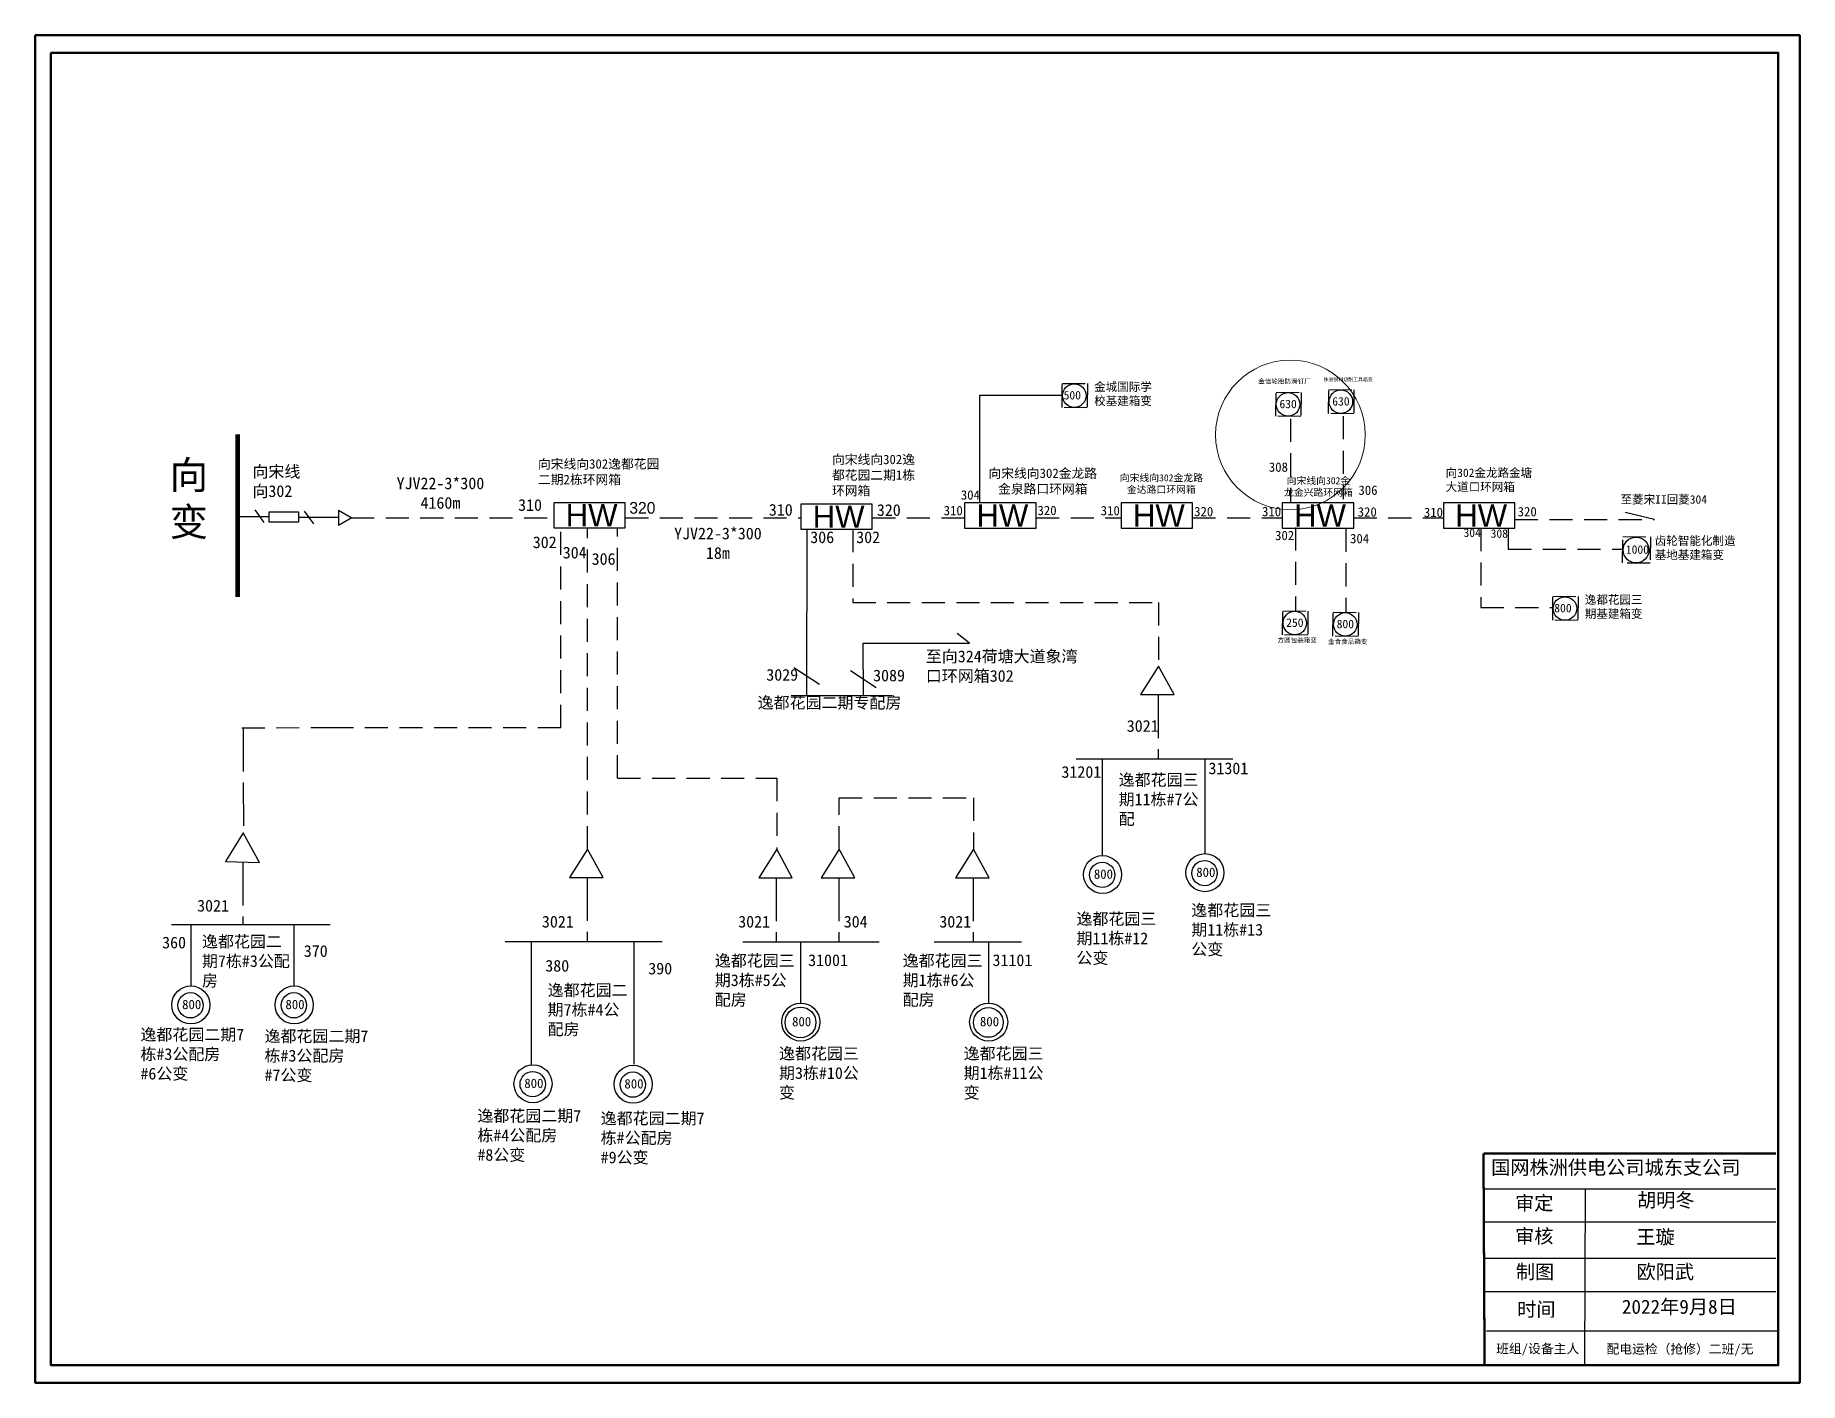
# Model space of a CAD drawing. Extents: x -7 to 370, y -20 to 268.
import ezdxf

# ---------------------------------------------------------------- set-up
doc = ezdxf.new("R2010")
doc.units = 0
doc.header["$LTSCALE"] = 0.774411
doc.linetypes.add('ACAD_ISO02W100', pattern=[15, 12, -3])
doc.linetypes.add('DASHED2', pattern=[9.525, 6.35, -3.175])
doc.layers.get('0').update_dxf_attribs({"linetype": 'CONTINUOUS'})
doc.layers.add('Layer2', color=1, linetype='CONTINUOUS')
doc.layers.add('MiniCADLayer', color=7, linetype='CONTINUOUS', lineweight=20)
doc.styles.add('宋体_txtstyle_0.00_0_0', font='')
doc.styles.add('宋体_txtstyle_15.05_0_0', font='', dxfattribs={"height": 15.053826})
doc.styles.add('宋体_txtstyle_2.80_0_0', font='', dxfattribs={"height": 2.795789})
doc.styles.add('宋体_txtstyle_200.00_0_0200', font='', dxfattribs={"height": 200})
doc.styles.add('宋体_txtstyle_3.00_0_0', font='', dxfattribs={"height": 3})
doc.styles.add('宋体_txtstyle_3.40_0_0', font='', dxfattribs={"height": 3.400573})
doc.styles.add('宋体_txtstyle_4.01_0_0', font='', dxfattribs={"height": 4.008926})
doc.styles.add('宋体_txtstyle_4.26_0_0', font='', dxfattribs={"height": 4.256137})
doc.styles.add('宋体_txtstyle_6.32_0_0', font='', dxfattribs={"height": 6.321171})
doc.styles.add('宋体_txtstyle_7.06_0_0', font='', dxfattribs={"height": 7.062131})
doc.styles.get('宋体_txtstyle_0.00_0_0').set_extended_font_data('宋体')
doc.styles.get('宋体_txtstyle_15.05_0_0').set_extended_font_data('宋体')
doc.styles.get('宋体_txtstyle_2.80_0_0').set_extended_font_data('宋体')
doc.styles.get('宋体_txtstyle_200.00_0_0200').set_extended_font_data('宋体')
doc.styles.get('宋体_txtstyle_3.00_0_0').set_extended_font_data('宋体')
doc.styles.get('宋体_txtstyle_3.40_0_0').set_extended_font_data('宋体')
doc.styles.get('宋体_txtstyle_4.01_0_0').set_extended_font_data('宋体')
doc.styles.get('宋体_txtstyle_4.26_0_0').set_extended_font_data('宋体')
doc.styles.get('宋体_txtstyle_6.32_0_0').set_extended_font_data('宋体')
doc.styles.get('宋体_txtstyle_7.06_0_0').set_extended_font_data('宋体')

msp = doc.modelspace()

# ---------------------------------------------------------------- linework, layer by layer
at = {"color": 0, "lineweight": -3}
for p, q in [((195.04, 168.12), (195.04, 191.09)), ((195.04, 191.09), (212.5, 191.09)), ((158.12, 162.49), (158.09, 127)), ((170.22, 126.99), (170.19, 138.16)), ((155.35, 132.97), (160.83, 129.4)), ((167.47, 132.32), (172.95, 128.74)), ((154.78, 127.01), (176.36, 126.99)), ((215.65, 113.51), (249.09, 113.51)), ((22.57, 78.09), (56.39, 78.09)), ((93.8, 74.47), (127.24, 74.47)), ((144.52, 74.43), (173.61, 74.43)), ((185.31, 74.43), (203.96, 74.43))]:
    msp.add_line(p, q, dxfattribs=at)
at = {"color": 0, "linetype": 'DASHED2', "lineweight": -3}
for p, q in [((261.34, 186.07), (261.34, 168.32)), ((272.61, 186.63), (272.61, 168.88)), ((262.43, 162.88), (262.43, 145.13)), ((273.19, 162.59), (273.19, 144.84)), ((167.93, 146.87), (233.21, 146.87)), ((233.21, 146.87), (233.21, 133.25)), ((117.74, 109.33), (151.71, 109.33)), ((151.71, 109.33), (151.71, 94.18)), ((165.07, 94.18), (165.07, 105.16)), ((165.07, 105.16), (193.72, 105.16)), ((193.72, 105.16), (193.72, 94.23))]:
    msp.add_line(p, q, dxfattribs=at)
at = {"color": 0, "linetype": 'Continuous'}
for p, q in [((40.33, 166.61), (42.25, 163.92)), ((50.9, 166.36), (52.83, 163.67)), ((58.17, 164.96), (49.64, 164.96)), ((302.59, 21.73), (364.96, 21.73)), ((324.24, 21.72), (324.12, -15.96)), ((302.59, 14.63), (364.96, 14.63)), ((302.59, 6.88), (364.96, 6.88)), ((302.59, -0.22), (364.96, -0.22)), ((303.22, -8.64), (365.58, -8.64))]:
    msp.add_line(p, q, dxfattribs=at)
at = {"color": 0, "linetype": 'ACAD_ISO02W100'}
msp.add_line((43.29, 165.11), (36.69, 165.12), dxfattribs=at)
at = {"color": 0, "linetype": 'DASHED2'}
for p, q in [((60.91, 164.93), (104.14, 164.93)), ((167.93, 162.49), (167.93, 146.87)), ((172.12, 164.93), (191.81, 164.93)), ((207.08, 164.93), (225.2, 164.93)), ((240.47, 164.93), (259.6, 164.93)), ((274.86, 164.93), (293.99, 164.93)), ((57.21, 120.12), (37.46, 120)), ((105.63, 120.12), (57.21, 120.12))]:
    msp.add_line(p, q, dxfattribs=at)
at = {"linetype": 'DASHED2'}
for p, q in [((105.63, 120.12), (105.63, 162.79)), ((111.36, 94.22), (111.36, 162.79)), ((117.74, 109.33), (117.74, 162.79)), ((119.41, 164.93), (156.86, 164.93))]:
    msp.add_line(p, q, dxfattribs=at)
at = {"color": 1, "lineweight": -3}
for p, q in [((192.85, 138.16), (190.22, 140.21)), ((170.19, 138.16), (192.85, 138.16))]:
    msp.add_line(p, q, dxfattribs=at)
at = {"color": 0, "linetype": 'ACAD_ISO02W100', "lineweight": -3}
for p, q in [((233.12, 127.19), (233.12, 113.51)), ((37.86, 120.06), (37.9, 97.83)), ((37.8, 91.45), (37.8, 78.09)), ((111.27, 88.16), (111.27, 74.47)), ((151.62, 88.11), (151.62, 74.43)), ((164.98, 88.11), (164.98, 74.43)), ((193.63, 88.11), (193.63, 74.43))]:
    msp.add_line(p, q, dxfattribs=at)
at = {"color": 0}
for p, q in [((221.19, 113.51), (221.19, 92.84)), ((243.1, 113.51), (243.1, 93.24)), ((26.69, 78.09), (26.69, 65.01)), ((48.67, 78.09), (48.67, 65.01)), ((99.34, 74.47), (99.34, 48.18)), ((121.25, 74.47), (121.25, 48.31)), ((156.79, 74.43), (156.79, 61.35)), ((196.88, 74.43), (196.88, 61.35))]:
    msp.add_line(p, q, dxfattribs=at)
at = {"color": 0, "lineweight": 50}
for points in [[(-6.51, 267.92), (370.03, 267.92), (370.03, -19.69), (-6.51, -19.69)], [(-3.19, 264.19), (365.47, 264.19), (365.47, -15.96), (-3.19, -15.96)]]:
    msp.add_lwpolyline(points, close=True, dxfattribs=at)
at = {"linetype": 'DASHED2'}
for points in [[(217.97, 188.43), (212.61, 188.49), (212.66, 193.62), (218.02, 193.56)], [(338.14, 155.22), (332.24, 155.28), (332.29, 160.92), (338.19, 160.86)], [(322.68, 142.99), (317.32, 143.05), (317.37, 148.18), (322.73, 148.12)]]:
    msp.add_lwpolyline(points, close=True, dxfattribs=at)
at = {"color": 0, "linetype": 'DASHED2'}
for points in [[(274.86, 187.13), (269.5, 187.18), (269.55, 192.31), (274.91, 192.25)], [(263.59, 186.57), (258.22, 186.62), (258.28, 191.75), (263.64, 191.7)], [(60.91, 164.93), (58.18, 166.51), (58.18, 163.35)], [(265.03, 139.89), (259.67, 139.94), (259.72, 145.07), (265.08, 145.02)], [(275.79, 139.6), (270.43, 139.65), (270.48, 144.78), (275.85, 144.73)]]:
    msp.add_lwpolyline(points, close=True, dxfattribs=at)
at = {"color": 0, "linetype": 'Continuous'}
for points, const_width in [([(36.68, 182.72), (36.71, 147.99)], 1), ([(302.55, 29.24), (302.78, -15.96)], 0.5), ([(302.59, 29.24), (364.96, 29.24)], 0.5)]:
    msp.add_lwpolyline(points, dxfattribs=dict(at, const_width=const_width))
msp.add_lwpolyline([(43.41, 166.19), (49.67, 166.19), (49.67, 163.97), (43.41, 163.97)], close=True, dxfattribs=at)
at = {"color": 0, "lineweight": -2}
for points in [[(104.14, 162.79), (119.41, 162.79), (119.41, 168.14), (104.14, 168.14)], [(156.86, 162.49), (172.12, 162.49), (172.12, 167.85), (156.86, 167.85)], [(191.81, 162.74), (207.08, 162.74), (207.08, 168.09), (191.81, 168.09)], [(225.2, 162.74), (240.47, 162.74), (240.47, 168.09), (225.2, 168.09)], [(259.6, 162.74), (274.86, 162.74), (274.86, 168.09), (259.6, 168.09)], [(293.99, 162.74), (309.26, 162.74), (309.26, 168.09), (293.99, 168.09)]]:
    msp.add_lwpolyline(points, close=True, dxfattribs=at)
at = {"color": 0, "linetype": 'ACAD_ISO02W100', "lineweight": -3}
for points in [[(233.21, 133.25), (229.37, 127.19), (236.52, 127.19)], [(37.88, 97.71), (34.12, 91.53), (41.36, 91.37)], [(111.36, 94.22), (107.52, 88.16), (114.67, 88.16)], [(151.71, 94.18), (147.87, 88.11), (155.02, 88.11)], [(165.07, 94.18), (161.23, 88.11), (168.38, 88.11)], [(193.72, 94.18), (189.88, 88.11), (197.03, 88.11)]]:
    msp.add_lwpolyline(points, close=True, dxfattribs=at)
at = {"color": 12, "linetype": 'Continuous', "lineweight": 0, "ltscale": 0.738068, "true_color": 0xc00000}
msp.add_circle((261.34, 182.62), 15.97, dxfattribs=at)
for centre, radius in [((215.22, 191.01), 2.51), ((335.11, 158.05), 2.76), ((319.93, 145.56), 2.51)]:
    msp.add_circle(centre, radius)
at = {"color": 0}
for centre, radius in [((272.11, 189.7), 2.51), ((260.84, 189.14), 2.51), ((262.28, 142.46), 2.51), ((273.05, 142.17), 2.51), ((221.26, 88.78), 4.06), ((221.19, 88.7), 2.7), ((243.1, 89.18), 4.06), ((243.03, 89.09), 2.7), ((26.69, 60.95), 4.06), ((48.74, 60.95), 4.06), ((26.62, 60.87), 2.7), ((48.67, 60.87), 2.7), ((156.86, 57.29), 4.06), ((156.79, 57.21), 3.29), ((196.95, 57.29), 4.06), ((196.88, 57.21), 3.17), ((99.71, 44.12), 4.06), ((99.64, 44.04), 2.7), ((121.08, 44.02), 4.06), ((121.01, 43.94), 2.7)]:
    msp.add_circle(centre, radius, dxfattribs=at)
at = {"layer": 'Layer2', "color": 7}
msp.add_line((339.02, 164.53), (332.82, 166.05), dxfattribs=at)
at = {"layer": 'Layer2', "color": 0, "linetype": 'DASHED2'}
for p, q in [((301.96, 162.74), (301.96, 145.76)), ((307.85, 162.74), (307.85, 158.23)), ((307.85, 158.23), (332.26, 158.23)), ((301.96, 145.76), (317.22, 145.76))]:
    msp.add_line(p, q, dxfattribs=at)
at = {"layer": 'Layer2', "color": 7, "linetype": 'DASHED2'}
msp.add_line((309.26, 164.53), (339.02, 164.53), dxfattribs=at)

# ---------------------------------------------------------------- texts
at = {"color": 7, "attachment_point": 1, "style": '宋体_txtstyle_0.00_0_0'}
for s, insert, char_height, width in [('金城国际学校基建箱变', (219.47, 193.79), 1.805, 13.9721), ('630', (259.01, 190.13), 1.81, 3.8063), ('630', (270.28, 190.69), 1.81, 3.8063), ('{\\fSimSun|b0|i0|c134|p2;向302金龙路金塘大道口环网箱}', (294.47, 175.44), 1.805, 19.1439), ('{\\fSimSun|b0|i0|c134|p2;齿轮智能化制造基地基建箱变}', (339.1, 160.93), 1.805, 17.8043), ('{\\fSimSun|b0|i0|c134|p2;逸都花园三期基建箱变}', (324.18, 148.35), 1.805, 13.9721), ('250', (260.45, 143.45), 1.81, 3.8063), ('800', (271.22, 143.16), 1.81, 3.8063)]:
    msp.add_mtext(s, dxfattribs=dict(at, insert=insert, char_height=char_height, width=width))
at = {"color": 7, "linetype": 'Continuous', "lineweight": 0, "ltscale": 1.042431, "char_height": 1, "attachment_point": 1, "style": '宋体_txtstyle_0.00_0_0'}
for s, insert, width in [('{\\C256;金信轮胎防滑钉厂}', (254.49, 194.57), 12.4503), ('{\\H0.75x;\\C256;株洲锐利切削工具箱变}', (268.43, 194.82), 12.4503), ('方圆包装箱变', (258.6, 139.31), 9.2494), ('金合食品箱变', (269.37, 139.02), 9.2494)]:
    msp.add_mtext(s, dxfattribs=dict(at, insert=insert, width=width))
at = {"color": 0}
for s, insert, char_height, width, attachment_point, style in [('500', (212.95, 192), 1.81, 3.8063, 1, '宋体_txtstyle_0.00_0_0'), ('{\\fSimSun|b0|i0|c134|p2;向宋线向302金龙路金泉路口环网箱}', (208.5, 175.44), 2, 23.4094, 2, '宋体_txtstyle_0.00_0_0'), ('{\\fSimSun|b0|i0|c134|p2;向宋线向302金龙路金达路口环网箱}', (233.81, 174.21), 1.5, 18.2234, 2, '宋体_txtstyle_6.32_0_0'), ('{\\fSimSun|b0|i0|c134|p2;320}', (207.37, 167.5), 2, 21.6783, 1, '宋体_txtstyle_0.00_0_0'), ('{\\fSimSun|b0|i0|c134|p2;320}', (240.8, 167.26), 2, 21.6783, 1, '宋体_txtstyle_0.00_0_0'), ('{\\fSimSun|b0|i0|c134|p2;320}', (275.7, 167.18), 2, 21.6783, 1, '宋体_txtstyle_0.00_0_0'), ('{\\fSimSun|b0|i0|c134|p2;304}', (298.3, 162.65), 1.805, 21.6783, 1, '宋体_txtstyle_0.00_0_0'), ('{\\fSimSun|b0|i0|c134|p2;308}', (304.08, 162.47), 1.805, 21.6783, 1, '宋体_txtstyle_0.00_0_0'), ('{\\fSimSun|b0|i0|c134|p2;1000}', (332.94, 159.06), 1.8096, 3.8063, 1, '宋体_txtstyle_0.00_0_0'), ('800', (317.66, 146.56), 1.81, 3.8063, 1, '宋体_txtstyle_0.00_0_0'), ('3021', (226.42, 121.75), 2.5, 7.4806, 1, '宋体_txtstyle_0.00_0_0'), ('31201', (212.48, 111.93), 2.5, 6.9277, 1, '宋体_txtstyle_0.00_0_0'), ('31301', (243.85, 112.7), 2.5, 6.9277, 1, '宋体_txtstyle_0.00_0_0'), ('800', (219.4, 89.88), 2, 3.5298, 1, '宋体_txtstyle_0.00_0_0'), ('800', (241.25, 90.27), 2, 3.5298, 1, '宋体_txtstyle_0.00_0_0'), ('3021', (28.03, 83.38), 2.5, 7.4806, 1, '宋体_txtstyle_0.00_0_0'), ('3021', (101.61, 79.97), 2.5, 7.4806, 1, '宋体_txtstyle_0.00_0_0'), ('3021', (143.5, 79.97), 2.5, 7.4806, 1, '宋体_txtstyle_0.00_0_0'), ('304', (166.02, 79.97), 2.5, 7.4806, 1, '宋体_txtstyle_0.00_0_0'), ('3021', (186.42, 79.97), 2.5, 7.4806, 1, '宋体_txtstyle_0.00_0_0'), ('360', (20.56, 75.52), 2.5, 6.9277, 1, '宋体_txtstyle_0.00_0_0'), ('370', (50.8, 73.71), 2.5, 6.9277, 1, '宋体_txtstyle_0.00_0_0'), ('31001', (158.42, 71.75), 2.5, 6.9277, 1, '宋体_txtstyle_0.00_0_0'), ('31101', (197.77, 71.75), 2.5, 6.9277, 1, '宋体_txtstyle_0.00_0_0'), ('380', (102.33, 70.56), 2.5, 6.9277, 1, '宋体_txtstyle_0.00_0_0'), ('390', (124.31, 69.97), 2.5, 6.9277, 1, '宋体_txtstyle_0.00_0_0'), ('800', (24.83, 62.05), 2, 3.5298, 1, '宋体_txtstyle_0.00_0_0'), ('800', (46.88, 62.05), 2, 3.5298, 1, '宋体_txtstyle_0.00_0_0'), ('800', (155, 58.39), 2, 3.5298, 1, '宋体_txtstyle_0.00_0_0'), ('800', (195.09, 58.39), 2, 3.5298, 1, '宋体_txtstyle_0.00_0_0'), ('逸都花园二期7栋#3公配房\\P#6公变', (15.93, 55.87), 2.5, 22.5932, 1, '宋体_txtstyle_0.00_0_0'), ('逸都花园二期7栋#3公配房\\P#7公变', (42.41, 55.54), 2.5, 22.5932, 1, '宋体_txtstyle_0.00_0_0'), ('800', (97.85, 45.22), 2, 3.5298, 1, '宋体_txtstyle_0.00_0_0'), ('800', (119.22, 45.12), 2, 3.5298, 1, '宋体_txtstyle_0.00_0_0'), ('逸都花园二期7栋#4公配房\\P#8公变', (87.84, 38.53), 2.5, 22.5932, 1, '宋体_txtstyle_0.00_0_0'), ('逸都花园二期7栋#公配房\\P#9公变', (114.15, 37.99), 2.5, 22.5932, 1, '宋体_txtstyle_0.00_0_0')]:
    msp.add_mtext(s, dxfattribs=dict(at, insert=insert, char_height=char_height, width=width, attachment_point=attachment_point, style=style))
at = {"color": 0, "linetype": 'ACAD_ISO02W100', "lineweight": -3, "insert": (22.16, 177.06), "char_height": 6, "width": 12.4482, "attachment_point": 1, "style": '宋体_txtstyle_0.00_0_0'}
msp.add_mtext('向\\P变', dxfattribs=at)
at = {"attachment_point": 1}
for s, insert, char_height, width, style in [('{\\fSimSun|b0|i0|c134|p2;向宋线向302逸都花园二期2栋环网箱}', (100.76, 177.43), 2, 25.9656, '宋体_txtstyle_4.01_0_0'), ('{\\fSimSun|b0|i0|c134|p2;向宋线向302逸都花园二期1栋环网箱}', (163.51, 178.38), 2, 17.6925, '宋体_txtstyle_3.40_0_0'), ('310', (96.53, 168.91), 2.5, 6.56, '宋体_txtstyle_0.00_0_0'), ('{\\fYouYuan|b0|i0|c134|p49;320}', (120.26, 168.3), 2.5, 5.3553, '宋体_txtstyle_2.80_0_0'), ('310', (150.04, 167.88), 2.5, 6.56, '宋体_txtstyle_0.00_0_0'), ('320', (173.09, 167.83), 2.5, 6.56, '宋体_txtstyle_0.00_0_0'), ('306', (158.87, 162.03), 2.5, 6.56, '宋体_txtstyle_0.00_0_0'), ('302', (168.68, 162.03), 2.5, 6.56, '宋体_txtstyle_0.00_0_0'), ('302', (99.66, 160.96), 2.5, 6.56, '宋体_txtstyle_0.00_0_0'), ('304', (106.06, 158.75), 2.5, 6.56, '宋体_txtstyle_0.00_0_0'), ('306', (112.22, 157.4), 2.5, 6.56, '宋体_txtstyle_0.00_0_0')]:
    msp.add_mtext(s, dxfattribs=dict(at, insert=insert, char_height=char_height, width=width, style=style))
at = {"color": 0, "linetype": 'Continuous', "attachment_point": 1, "style": '宋体_txtstyle_0.00_0_0'}
for s, insert, char_height, width in [('{\\fSimSun|b0|i0|c134|p2;向宋线\\P向302}', (39.83, 176.04), 2.5, 17), ('审定', (309.29, 20.17), 3, 23.4615), ('审核', (309.29, 13.11), 3, 23.4615), ('制图', (309.45, 5.49), 3, 23.4615), ('时间', (309.75, -2.53), 3, 23.4615)]:
    msp.add_mtext(s, dxfattribs=dict(at, insert=insert, char_height=char_height, width=width))
at = {"color": 0, "linetype": 'DASHED2', "char_height": 2.5}
for s, insert, width, attachment_point, style in [('YJV22-3*300\\P4160m', (79.95, 173.53), 17.9913, 2, '宋体_txtstyle_0.00_0_0'), ('YJV22-3*300\\P18m', (139.17, 162.83), 17.9913, 2, '宋体_txtstyle_0.00_0_0'), ('至向324荷塘大道象湾口环网箱302', (183.54, 136.6), 33.0761, 1, '宋体_txtstyle_4.26_0_0'), ('逸都花园三期11栋#7公配', (224.69, 110.25), 17.0059, 1, '宋体_txtstyle_4.26_0_0'), ('逸都花园三期11栋#12公变', (215.68, 80.58), 17.0059, 1, '宋体_txtstyle_4.26_0_0'), ('逸都花园三期11栋#13公变', (240.2, 82.42), 17.0059, 1, '宋体_txtstyle_4.26_0_0'), ('逸都花园二期7栋#3公配房', (29.07, 75.73), 18.7306, 1, '宋体_txtstyle_0.00_0_0'), ('逸都花园三期3栋#5公配房', (138.5, 71.65), 17.0059, 1, '宋体_txtstyle_4.26_0_0'), ('逸都花园三期1栋#6公配房', (178.6, 71.65), 17.0059, 1, '宋体_txtstyle_4.26_0_0'), ('逸都花园二期7栋#4公配房', (102.83, 65.35), 17.0059, 1, '宋体_txtstyle_4.26_0_0'), ('逸都花园三期3栋#10公变', (152.21, 51.83), 17.0059, 1, '宋体_txtstyle_4.26_0_0'), ('逸都花园三期1栋#11公变', (191.61, 51.83), 17.0059, 1, '宋体_txtstyle_4.26_0_0')]:
    msp.add_mtext(s, dxfattribs=dict(at, insert=insert, width=width, attachment_point=attachment_point, style=style))
at = {"color": 7, "true_color": 0xffffff, "insert": (267.32, 173.59), "char_height": 1.5, "width": 14.9064, "attachment_point": 2, "style": '宋体_txtstyle_7.06_0_0'}
msp.add_mtext('{\\fSimSun|b0|i0|c134|p2;向宋线向302金龙金兴路环网箱}', dxfattribs=at)
at = {"color": 12, "true_color": 0xc00000, "insert": (331.8, 169.75), "char_height": 1.805, "width": 19.9947, "attachment_point": 1, "style": '宋体_txtstyle_0.00_0_0'}
msp.add_mtext('{\\fSimSun|b0|i0|c134|p2;至菱宋II回菱304}', dxfattribs=at)
at = {"lineweight": -3, "char_height": 2.5, "attachment_point": 1}
for s, insert, width, style in [('3029', (149.49, 132.66), 6.56, '宋体_txtstyle_0.00_0_0'), ('3089', (172.29, 132.52), 6.56, '宋体_txtstyle_0.00_0_0'), ('逸都花园二期专配房', (147.64, 126.73), 40.1079, '宋体_txtstyle_15.05_0_0')]:
    msp.add_mtext(s, dxfattribs=dict(at, insert=insert, width=width, style=style))
at = {"color": 7, "linetype": 'Continuous', "char_height": 3, "attachment_point": 1}
for s, insert, width, style in [('国网株洲供电公司城东支公司', (304.19, 27.77), 82.0179, '宋体_txtstyle_3.00_0_0'), ('胡明冬', (335.33, 20.79), 23.4615, '宋体_txtstyle_3.00_0_0'), ('王璇', (335.16, 12.94), 33.0539, '宋体_txtstyle_0.00_0_0'), ('欧阳武', (335.22, 5.49), 23.4615, '宋体_txtstyle_3.00_0_0'), ('2022年9月8日', (332.08, -1.98), 31.3309, '宋体_txtstyle_3.00_0_0')]:
    msp.add_mtext(s, dxfattribs=dict(at, insert=insert, width=width, style=style))
at = {"color": 7, "linetype": 'Continuous', "lineweight": 0, "ltscale": 0.850103, "char_height": 2, "attachment_point": 1, "style": '宋体_txtstyle_200.00_0_0200'}
for s, insert in [('班组/设备主人', (305.25, -11.41)), ('配电运检（抢修）二班/无', (328.8, -11.48))]:
    msp.add_mtext(s, dxfattribs=dict(at, insert=insert))
at = {"layer": 'Layer2', "color": 0, "linetype": 'Continuous', "char_height": 3.5681, "width": 11.8034, "attachment_point": 1, "style": '宋体_txtstyle_4.01_0_0'}
for insert in [(106.67, 167.85), (159.39, 167.55), (194.34, 167.79), (227.73, 167.79), (262.13, 167.79), (296.52, 167.79)]:
    msp.add_mtext('{\\fArial|b0|i0|c0|p32;\\H1.334x;HW}', dxfattribs=dict(at, insert=insert))
at = {"layer": 'MiniCADLayer', "color": 7, "ltscale": 1.040457, "char_height": 2, "attachment_point": 1, "style": '宋体_txtstyle_0.00_0_0'}
for s, insert in [('308', (256.74, 176.75)), ('304', (191.01, 170.8)), ('306', (275.86, 171.82)), ('{\\fSimSun|b0|i0|c134|p2;310}', (187.35, 167.47)), ('{\\fSimSun|b0|i0|c134|p2;310}', (220.86, 167.46)), ('{\\fSimSun|b0|i0|c134|p2;310}', (255.28, 167.26)), ('{\\fSimSun|b0|i0|c134|p2;310}', (289.83, 167.08)), ('{\\fSimSun|b0|i0|c134|p2;320}', (309.84, 167.24)), ('{\\fSimSun|b0|i0|c134|p2;302}', (258.07, 162.16)), ('304', (274.07, 161.49))]:
    msp.add_mtext(s, dxfattribs=dict(at, insert=insert))

doc.saveas('drawing.dxf')
